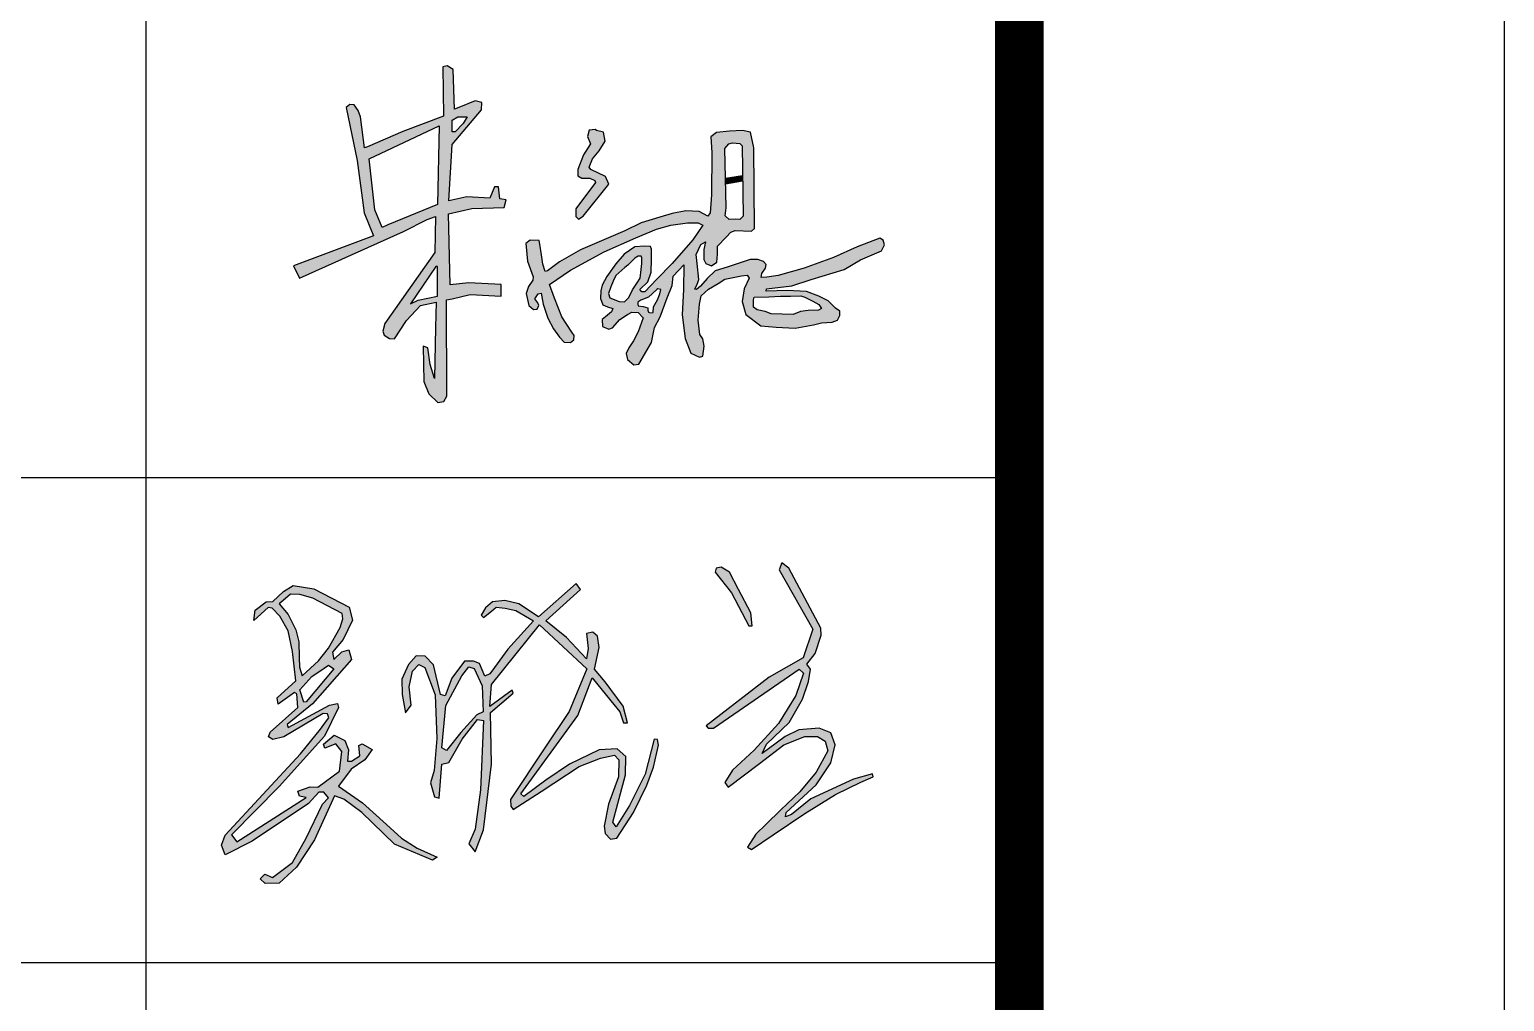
# Model space of a CAD drawing. Extents: x 1728470 to 1835391, y -157368 to 197905.
# Drawn here: x 1785035 to 1788075, y 128412 to 130416 of the extents above; entities that cross this region are included whole.
import ezdxf

# ---------------------------------------------------------------- set-up
doc = ezdxf.new("R2010")
doc.units = 0
doc.header["$LTSCALE"] = 1000
doc.header["$MEASUREMENT"] = 0
doc.layers.get('0').update_dxf_attribs({"linetype": 'CONTINUOUS'})
doc.layers.add('PUB_TITLE', color=4, linetype='CONTINUOUS')
doc.layers.add('TEL_TITLE', color=7, linetype='CONTINUOUS')

msp = doc.modelspace()

# ---------------------------------------------------------------- hatches: boundary and pattern name
h = msp.add_hatch(color=7)
h.paths.add_polyline_path([(1785898.1, 130036.4), (1785946.4, 130047.1), (1786012.7, 130049.5), (1786017.1, 130065.2), (1786003.7, 130067.2), (1786001.1, 130091.9), (1785993.3, 130092), (1785983.4, 130068.4), (1785935.9, 130071.1), (1785899, 130063.3), (1785905.8, 130179), (1785966.3, 130251.1), (1785966.6, 130266.1), (1785952.9, 130269.3), (1785919.6, 130255.8), (1785910.3, 130252.2), (1785907.8, 130333.9), (1785895.6, 130341.2), (1785886.4, 130339.4), (1785887.8, 130238), (1785804.2, 130206.3), (1785731, 130174.3), (1785725.3, 130172.3), (1785716.8, 130236.6), (1785711.7, 130249.2), (1785704, 130261), (1785694.9, 130261.6), (1785687.2, 130255.7), (1785709.8, 130146.2), (1785724.3, 130038.5), (1785743.8, 129991.3), (1785578.7, 129929.4), (1785591.3, 129903.9), (1785805.6, 129999.7), (1785854.4, 130024.9), (1785871.7, 130030.7), (1785869.7, 129956.8), (1785767.1, 129810.2), (1785762.9, 129794.3), (1785765.7, 129786.2), (1785776.6, 129779.5), (1785787.1, 129778.5), (1785811.3, 129816.6), (1785840.7, 129847.2), (1785873.1, 129854.2), (1785871.3, 129802.1), (1785869.6, 129697.1), (1785860.6, 129726), (1785855.3, 129760.4), (1785845.8, 129763.3), (1785846.7, 129726.5), (1785847.7, 129690.5), (1785857.7, 129664.9), (1785876.2, 129647.2), (1785888.8, 129649.3), (1785894.5, 129660.4), (1785893.9, 129858.7), (1785905.6, 129861.2), (1785942.9, 129870.2), (1786006.8, 129866.7), (1786006.8, 129890.5), (1785940.1, 129894.3), (1785901.8, 129890.1)])
h.paths.add_polyline_path([(1785875.6, 130055.8), (1785773, 130014), (1785761.3, 130008.3), (1785746.1, 130044.9), (1785734.9, 130149.9), (1785878.7, 130217.5)], flags=16)
h.paths.add_polyline_path([(1785875.6, 129927.5), (1785875.6, 129866.4), (1785836, 129858.5), (1785819.6, 129850.9), (1785872.1, 129927.5)], flags=16)
h.paths.add_polyline_path([(1785905.8, 130205.2), (1785905.8, 130229.6), (1785917.6, 130236.1), (1785936.6, 130236.1), (1785928.3, 130222.7), (1785911.7, 130205.6)], flags=16)
h = msp.add_hatch(color=7)
h.paths.add_polyline_path([(1786489.3, 130002.3), (1786523, 130000.3), (1786528.8, 130006.1), (1786527.6, 130172.2), (1786520.6, 130204.7), (1786504.5, 130208.2), (1786477.4, 130207), (1786450.3, 130204.1), (1786439, 130195), (1786440.9, 130162.7), (1786440.4, 130075.7), (1786437.7, 130038.5), (1786432.9, 130031.5), (1786415.2, 130040.9), (1786387.5, 130042.4), (1786358.9, 130036.9), (1786333.5, 130029.7), (1786295.1, 130017.7), (1786261.4, 130001), (1786170.6, 129962.3), (1786127.3, 129937.5), (1786102.5, 129919), (1786097.4, 129917.2), (1786092.6, 129932.3), (1786089.8, 129951.8), (1786086.7, 129973.5), (1786084.8, 129981.7), (1786066.5, 129982.1), (1786057.8, 129975.4), (1786060.9, 129938.8), (1786072.5, 129906.5), (1786072.3, 129899.6), (1786062.8, 129886.7), (1786058.6, 129871.9), (1786063.9, 129847.6), (1786073.7, 129839.2), (1786081.3, 129839.7), (1786084.1, 129847.3), (1786082.4, 129853.2), (1786076.3, 129861.3), (1786082.8, 129871.6), (1786089.5, 129873), (1786093.2, 129850.2), (1786103.3, 129821.1), (1786114.8, 129799.3), (1786127.1, 129782.2), (1786136.3, 129771.6), (1786149.9, 129770.9), (1786156.8, 129776.4), (1786157.2, 129785.7), (1786152.3, 129792.6), (1786131.7, 129824.2), (1786116.8, 129862.5), (1786106.5, 129890.4), (1786149.4, 129920.3), (1786219.2, 129958.1), (1786284.1, 129986.6), (1786327, 130004.6), (1786356.4, 130013.1), (1786390.8, 130018.1), (1786412.7, 130018.1), (1786422.7, 130012.8), (1786402.1, 129983), (1786358.9, 129934.1), (1786327.7, 129901.8), (1786303.2, 129875.2), (1786296.4, 129875.6), (1786294.3, 129877.8), (1786293.6, 129881.2), (1786308.8, 129895.9), (1786315.8, 129915.9), (1786316.5, 129942.7), (1786316.6, 129963.6), (1786314.3, 129968.9), (1786302.4, 129969.9), (1786282.1, 129968.4), (1786260.3, 129953.1), (1786243.3, 129933), (1786224.5, 129907.2), (1786214.9, 129889.2), (1786212.4, 129877.7), (1786211.4, 129862), (1786216.2, 129848.5), (1786226, 129844.8), (1786236.7, 129841.3), (1786234.3, 129834.5), (1786221.9, 129824), (1786214.9, 129818.3), (1786215.4, 129803.8), (1786228.8, 129798.8), (1786236, 129801), (1786251.7, 129818.4), (1786267.2, 129829.1), (1786276.2, 129833.9), (1786289.4, 129833.1), (1786299.6, 129821.7), (1786288.9, 129793.1), (1786279.4, 129774.6), (1786270.2, 129760.2), (1786264.7, 129748.2), (1786267.2, 129736.2), (1786280.4, 129725), (1786290.4, 129726.3), (1786316.9, 129770.9), (1786322.9, 129802.1), (1786334.6, 129824.1), (1786348.6, 129863.1), (1786358.9, 129888.6), (1786361.1, 129907.8), (1786383.5, 129931.5), (1786382.6, 129880.1), (1786379.9, 129827.8), (1786385.9, 129779.4), (1786397.8, 129749.4), (1786415.9, 129740.9), (1786422.2, 129743.2), (1786425, 129763.5), (1786422.7, 129778.3), (1786416.2, 129787.5), (1786412.5, 129817.4), (1786415.4, 129850), (1786419, 129867.1), (1786434.4, 129881.1), (1786454, 129892.8), (1786467.5, 129901.5), (1786501.9, 129908.8), (1786514, 129909.9), (1786517.9, 129903.6), (1786507.5, 129881.6), (1786503.6, 129855.8), (1786511.1, 129828.9), (1786542, 129805.5), (1786573.8, 129803), (1786613.1, 129800.9), (1786650.3, 129807.6), (1786666.7, 129811.6), (1786689, 129812.7), (1786700.3, 129817.3), (1786704.6, 129826.8), (1786705.1, 129835.6), (1786695.8, 129842.1), (1786680.9, 129857.1), (1786661.7, 129866.8), (1786635.8, 129876.2), (1786596.2, 129878.5), (1786553.3, 129877), (1786553.6, 129881.9), (1786605.7, 129887.7), (1786646, 129900.9), (1786713.8, 129921.3), (1786747.7, 129941.5), (1786790.6, 129960.2), (1786796.6, 129972.2), (1786793.9, 129981.9), (1786787.1, 129986.4), (1786740.6, 129968), (1786691.8, 129946.6), (1786631.3, 129924.2), (1786577.6, 129909.4), (1786554.3, 129905.9), (1786542.7, 129905.4), (1786543.8, 129913.3), (1786551.8, 129924.3), (1786553.1, 129931.6), (1786547.2, 129937.8), (1786535.9, 129942.3), (1786520.1, 129942.3), (1786472.3, 129926.7), (1786447.6, 129918.7), (1786431.7, 129903.2), (1786417.6, 129887.2), (1786409.2, 129880.6), (1786405.7, 129880.9), (1786407, 129884.4), (1786410.2, 129889.4), (1786412.8, 129896.6), (1786414.4, 129900.8), (1786411.1, 129934), (1786408.9, 129952.4), (1786418.6, 129972.9), (1786428, 129978.3), (1786424.3, 129962.9), (1786424.8, 129942.2), (1786428.3, 129933.8), (1786440.5, 129929.3), (1786451.5, 129936.5), (1786452.4, 129952.9), (1786452.5, 129969.9), (1786470.4, 129988.4), (1786480.1, 129998.3)])
h.paths.add_polyline_path([(1786468.6, 130032.5), (1786470.3, 130049), (1786467.7, 130170.9), (1786475.7, 130181), (1786483.3, 130183), (1786498.8, 130181.7), (1786503.4, 130176.4), (1786505.4, 130031.4), (1786498.8, 130024.4), (1786489.9, 130025.2), (1786476.7, 130024.9)], flags=16)
h.paths.add_polyline_path([(1786528.2, 129864.6), (1786558.3, 129865), (1786582.3, 129866.6), (1786603.2, 129866.8), (1786624.5, 129867.6), (1786633, 129864.6), (1786649.1, 129856.2), (1786661.5, 129849.3), (1786666.8, 129841), (1786660.9, 129837.5), (1786639.7, 129837.3), (1786623.9, 129834.9), (1786608.9, 129828.8), (1786563.6, 129830.2), (1786550.6, 129834.9), (1786534.5, 129838.7), (1786526.8, 129844.2), (1786527, 129858.9)], flags=16)
h.paths.add_polyline_path([(1786296.5, 129945.8), (1786296.8, 129933.9), (1786295.3, 129921.4), (1786293.3, 129903.8), (1786287.3, 129894), (1786277.3, 129880), (1786269.6, 129863.6), (1786261.1, 129854.7), (1786249.9, 129855.7), (1786231, 129863.2), (1786228.2, 129872.4), (1786232.7, 129886.1), (1786237.7, 129897.5), (1786243.4, 129909.2), (1786261.5, 129925.6), (1786268, 129930.3), (1786274.2, 129936.8), (1786282.4, 129945.1), (1786289.4, 129948.9), (1786295.1, 129949)], flags=16)
h.paths.add_polyline_path([(1786335.7, 129880.5), (1786334, 129871.2), (1786329.3, 129858.9), (1786320.9, 129844.4), (1786320.2, 129833.2), (1786313.9, 129832), (1786310.5, 129833.8), (1786309.3, 129837.5), (1786308.8, 129842.6), (1786299.2, 129845.6), (1786288.9, 129846.8), (1786288.3, 129850.4), (1786288.8, 129854.4), (1786294.7, 129858.1), (1786310.5, 129864.4), (1786327.8, 129880.5), (1786329.6, 129881.6)], flags=16)
for points in [[(1786229, 130097.6), (1786222.1, 130113), (1786191.5, 130127.7), (1786188.3, 130132.6), (1786194.7, 130149.8), (1786208.7, 130166.5), (1786221.3, 130186), (1786217.8, 130204.8), (1786203.5, 130208.3), (1786200.4, 130210.3), (1786188.2, 130208.8), (1786184.7, 130195.8), (1786191.2, 130180.6), (1786176.7, 130157.7), (1786165, 130127.9), (1786165.1, 130115), (1786172.8, 130110), (1786189.6, 130110), (1786199.9, 130104.8), (1786201.3, 130100.8), (1786161, 130046.8), (1786160.5, 130030.6), (1786166.4, 130025.1), (1786175.7, 130031.8)], [(1786504.3, 130115.1), (1786469, 130110), (1786469.3, 130097.3), (1786504.4, 130103.9)]]:
    msp.add_hatch(color=7).paths.add_polyline_path(points)
h = msp.add_hatch(color=256)
h.paths.add_polyline_path([(1786599.8, 129305.8), (1786585.4, 129316.8), (1786580.1, 129302.3), (1786649.3, 129179.9), (1786629.5, 129120.9), (1786559.2, 129081), (1786429, 128980.9), (1786433.4, 128975.6), (1786444.5, 128976.1), (1786620.7, 129097.4), (1786629.9, 129089.2), (1786613.9, 129043.3), (1786578.1, 128985.7), (1786528.2, 128930.4), (1786483.6, 128889.3), (1786468.1, 128863.6), (1786474.4, 128854.4), (1786539.3, 128903.3), (1786589.7, 128941.2), (1786632.4, 128959), (1786658.5, 128959), (1786674.9, 128949.3), (1786679.8, 128929), (1786656.1, 128885), (1786622.2, 128844.6), (1786583.4, 128807.4), (1786552.9, 128778), (1786531.5, 128757.4), (1786514.7, 128730.5), (1786522.5, 128725.7), (1786567.5, 128756.2), (1786632.4, 128800.1), (1786696, 128839.2), (1786748.2, 128864.6), (1786773.3, 128875.4), (1786772.3, 128881.5), (1786733, 128871), (1786645.1, 128830), (1786605.1, 128798.2), (1786592.9, 128793.1), (1786594.3, 128802.3), (1786656.3, 128859.2), (1786686.2, 128904.2), (1786695.4, 128941.3), (1786686.6, 128966.1), (1786662.1, 128975.9), (1786620.1, 128972.2), (1786592.3, 128959), (1786557.7, 128933.2), (1786544.7, 128923.6), (1786553.6, 128942.7), (1786600.4, 128987.8), (1786628.2, 129036), (1786640.5, 129072.3), (1786644.2, 129097.7), (1786636.7, 129107.5), (1786653.7, 129130.1), (1786666.3, 129167.7), (1786665.6, 129182.2)])
h.paths.add_polyline_path([(1786460.4, 129307.6), (1786450, 129305.7), (1786447.9, 129297.5), (1786481.2, 129254.8), (1786517.2, 129186.8), (1786523.9, 129186.8), (1786521.1, 129213.8), (1786496.1, 129261.9), (1786477.7, 129297.2)], flags=17)
h.paths.add_polyline_path([(1785923.9, 128966.9), (1785894, 128929.7), (1785884.4, 128935.3), (1785893, 129022.8), (1785925.4, 129084), (1785940.2, 129102), (1785951.2, 129098.8), (1785967.9, 129063.3), (1785969.7, 129009.8), (1785956.5, 129003.4)], flags=16)
h.paths.add_polyline_path([(1785802.7, 129045.1), (1785809.8, 129007.3), (1785821.2, 129023.1), (1785816.8, 129061.2), (1785823.7, 129093.3), (1785837.1, 129107.2), (1785849.4, 129101.2), (1785870.7, 129044.4), (1785874.2, 128954.4), (1785868.7, 128888.4), (1785860.8, 128863.2), (1785869.2, 128834.6), (1785879.1, 128831.6), (1785884.5, 128901.8), (1785898.9, 128905.2), (1785926.1, 128953.2), (1785958.3, 128993.7), (1785970.6, 128991.7), (1785964.2, 128848.4), (1785953.3, 128767.6), (1785939.9, 128737.5), (1785953.3, 128721.2), (1785970.6, 128766.1), (1785987, 128901.8), (1785984.6, 129008), (1786031.4, 129048.2), (1786029.3, 129054.4), (1785983.6, 129020.5), (1785986.7, 129065.9), (1786086.1, 129189), (1786183.5, 129098), (1786146.6, 129010.1), (1786096.9, 128935.2), (1786026.3, 128828.9), (1786026.5, 128814.9), (1786031.8, 128808.1), (1786089.2, 128845.5), (1786167.7, 128896.8), (1786211.2, 128913.9), (1786240.4, 128920.1), (1786249.6, 128910.5), (1786248.8, 128875.3), (1786227.8, 128819.4), (1786219, 128773.5), (1786221.3, 128758.6), (1786232, 128747.2), (1786245, 128749.4), (1786279.8, 128802.2), (1786307, 128858.5), (1786321, 128895.7), (1786330.8, 128940.5), (1786329.3, 128952.2), (1786322.1, 128952.9), (1786303.3, 128880.7), (1786271.6, 128816.7), (1786244.1, 128772.4), (1786236.9, 128781.8), (1786263.3, 128879.5), (1786263.7, 128917.2), (1786245.6, 128933), (1786209, 128931.1), (1786147.6, 128901.7), (1786099, 128869), (1786053.8, 128834.7), (1786047.4, 128840.8), (1786164.6, 129001.9), (1786194.6, 129080), (1786233, 129032), (1786251.1, 129009.5), (1786259.2, 128986.7), (1786267.5, 128986.7), (1786257.9, 129021.1), (1786221.1, 129071.1), (1786199.1, 129097.6), (1786209.1, 129142.5), (1786205, 129165.8), (1786195.8, 129174.1), (1786182.9, 129171.2), (1786185.9, 129140), (1786182.9, 129118.8), (1786141.4, 129162.9), (1786098.7, 129197.1), (1786170.2, 129261.7), (1786161.1, 129274.5), (1786084, 129205.7), (1786043.3, 129232.1), (1786014.5, 129239), (1785988.9, 129236.4), (1785974.2, 129224.2), (1785965.5, 129208.7), (1785970.6, 129204.1), (1785986.8, 129217.4), (1785996.7, 129225.5), (1786015.2, 129223.5), (1786036.7, 129218.3), (1786073.1, 129197.4), (1786020.6, 129139), (1785993.1, 129100.9), (1785983.7, 129088), (1785973.4, 129082.8), (1785962, 129109), (1785949.9, 129114.3), (1785931, 129114.3), (1785905.2, 129078.9), (1785891.1, 129042.4), (1785881.5, 129045.4), (1785867, 129106.4), (1785850.4, 129124.5), (1785831.7, 129124.8), (1785815.5, 129107.1), (1785801.9, 129076.6)])
h.paths.add_polyline_path([(1785600, 129029.3), (1785591.8, 129054.6), (1785616.8, 129082.1), (1785641.6, 129099.3), (1785650.9, 129105.8), (1785662.1, 129098.1), (1785604.8, 129030.3)], flags=16)
h.paths.add_polyline_path([(1785590.9, 129101.4), (1785596.7, 129083.6), (1785630.2, 129114.8), (1785650.6, 129140.6), (1785675.1, 129183.1), (1785680.5, 129201.3), (1785678.8, 129212.4), (1785618.9, 129243.7), (1785592, 129251.8), (1785572.4, 129252.4), (1785557.2, 129239.2), (1785549.2, 129232.2), (1785567.9, 129210.5), (1785583.4, 129178.7), (1785590, 129154.2), (1785590.7, 129121.5)], flags=16)
h.paths.add_polyline_path([(1785526.5, 129224.5), (1785497.3, 129197.9), (1785500, 129219.5), (1785522.2, 129236.6), (1785536.1, 129237), (1785558, 129257.6), (1785577.8, 129270.3), (1785620.3, 129263.1), (1785693.7, 129225.1), (1785700.1, 129198.9), (1785681, 129158.4), (1785658.8, 129132.7), (1785662, 129117.2), (1785678.2, 129133.5), (1785692.5, 129137.4), (1785698.4, 129117.2), (1785618.1, 129026), (1785565.6, 128983.6), (1785567.8, 128977), (1785653.2, 129023.4), (1785669.4, 129026.5), (1785671.6, 129018.6), (1785642.5, 128959.1), (1785549, 128855.3), (1785450.6, 128755.9), (1785462.2, 128741.6), (1785605.1, 128832.8), (1785591.3, 128835.5), (1785588, 128846), (1785613.3, 128854.7), (1785628.7, 128854.2), (1785673.3, 128887.2), (1785678.2, 128927.8), (1785666.1, 128943.7), (1785643, 128934.9), (1785640.8, 128942.6), (1785662.8, 128961.3), (1785684.3, 128950.3), (1785691.9, 128931.1), (1785689.7, 128907.5), (1785698.5, 128908), (1785715.6, 128918.5), (1785713.4, 128940.4), (1785720.5, 128943.7), (1785740.9, 128931.6), (1785725.5, 128910.8), (1785697.4, 128891.5), (1785671.6, 128856.4), (1785721.1, 128821.8), (1785770.6, 128777.3), (1785801.6, 128749.4), (1785833.9, 128728.2), (1785875.1, 128710.1), (1785865.2, 128703.5), (1785787.2, 128737), (1785719.6, 128801.8), (1785682.2, 128829.2), (1785662.9, 128836.4), (1785622.3, 128745.8), (1785584.9, 128689.2), (1785549.4, 128656.4), (1785520.2, 128655.6), (1785510.1, 128664.9), (1785519.8, 128674.9), (1785535.2, 128667.9), (1785576.8, 128699.1), (1785604.5, 128749), (1785638.4, 128819.4), (1785650.8, 128832.5), (1785641.5, 128843.6), (1785630.7, 128844), (1785609.6, 128820.6), (1785493.2, 128743.2), (1785438.1, 128714.7), (1785430.1, 128734.7), (1785437.8, 128755.5), (1785593, 128923.1), (1785634.2, 128973.7), (1785646.9, 128990.8), (1785651.6, 128997.2), (1785649, 129005.7), (1785639.9, 129006.1), (1785558.5, 128957.8), (1785536.1, 128952.7), (1785527.3, 128958.1), (1785530.3, 128967.3), (1785587.5, 129018.4), (1785585.5, 129046.4), (1785580.5, 129049.7), (1785547.1, 129025.4), (1785545.1, 129038.4), (1785583.5, 129073.7), (1785576.7, 129133.8), (1785567.6, 129176.4), (1785550.6, 129206.6), (1785535, 129223.6)])

# ---------------------------------------------------------------- linework, layer by layer
for p, q in [((1786450, 129305.7), (1786447.9, 129297.5)), ((1786460.4, 129307.6), (1786450, 129305.7)), ((1786477.7, 129297.2), (1786460.4, 129307.6)), ((1786585.4, 129316.8), (1786580.1, 129302.3)), ((1786599.8, 129305.8), (1786585.4, 129316.8)), ((1786665.6, 129182.2), (1786599.8, 129305.8)), ((1786161.1, 129274.5), (1786084, 129205.7)), ((1786170.2, 129261.7), (1786161.1, 129274.5)), ((1786447.9, 129297.5), (1786481.2, 129254.8)), ((1786496.1, 129261.9), (1786477.7, 129297.2)), ((1786580.1, 129302.3), (1786649.3, 129179.9)), ((1785536.1, 129237), (1785558, 129257.6)), ((1785572.4, 129252.4), (1785557.2, 129239.2)), ((1785558, 129257.6), (1785577.8, 129270.3)), ((1785592, 129251.8), (1785572.4, 129252.4)), ((1785577.8, 129270.3), (1785620.3, 129263.1)), ((1785618.9, 129243.7), (1785592, 129251.8)), ((1785678.8, 129212.4), (1785618.9, 129243.7)), ((1785620.3, 129263.1), (1785693.7, 129225.1)), ((1786098.7, 129197.1), (1786170.2, 129261.7)), ((1786481.2, 129254.8), (1786517.2, 129186.8)), ((1786521.1, 129213.8), (1786496.1, 129261.9)), ((1785526.5, 129224.5), (1785497.3, 129197.9)), ((1785497.3, 129197.9), (1785500, 129219.5)), ((1785500, 129219.5), (1785522.2, 129236.6)), ((1785522.2, 129236.6), (1785536.1, 129237)), ((1785535, 129223.6), (1785526.5, 129224.5)), ((1785550.6, 129206.6), (1785535, 129223.6)), ((1785557.2, 129239.2), (1785549.2, 129232.2)), ((1785549.2, 129232.2), (1785567.9, 129210.5)), ((1785680.5, 129201.3), (1785678.8, 129212.4)), ((1785693.7, 129225.1), (1785700.1, 129198.9)), ((1785974.2, 129224.2), (1785965.5, 129208.7)), ((1785970.6, 129204.1), (1785986.8, 129217.4)), ((1785988.9, 129236.4), (1785974.2, 129224.2)), ((1785986.8, 129217.4), (1785996.7, 129225.5)), ((1786014.5, 129239), (1785988.9, 129236.4)), ((1785996.7, 129225.5), (1786015.2, 129223.5)), ((1786043.3, 129232.1), (1786014.5, 129239)), ((1786015.2, 129223.5), (1786036.7, 129218.3)), ((1786036.7, 129218.3), (1786073.1, 129197.4)), ((1786084, 129205.7), (1786043.3, 129232.1)), ((1786523.9, 129186.8), (1786521.1, 129213.8)), ((1785567.6, 129176.4), (1785550.6, 129206.6)), ((1785567.9, 129210.5), (1785583.4, 129178.7)), ((1785650.6, 129140.6), (1785675.1, 129183.1)), ((1785675.1, 129183.1), (1785680.5, 129201.3)), ((1785700.1, 129198.9), (1785681, 129158.4)), ((1785965.5, 129208.7), (1785970.6, 129204.1)), ((1785986.7, 129065.9), (1786086.1, 129189)), ((1786073.1, 129197.4), (1786020.6, 129139)), ((1786086.1, 129189), (1786183.5, 129098)), ((1786141.4, 129162.9), (1786098.7, 129197.1)), ((1786517.2, 129186.8), (1786523.9, 129186.8)), ((1786666.3, 129167.7), (1786665.6, 129182.2)), ((1785576.7, 129133.8), (1785567.6, 129176.4)), ((1785583.4, 129178.7), (1785590, 129154.2)), ((1785590, 129154.2), (1785590.7, 129121.5)), ((1785681, 129158.4), (1785658.8, 129132.7)), ((1786182.9, 129118.8), (1786141.4, 129162.9)), ((1786195.8, 129174.1), (1786182.9, 129171.2)), ((1786182.9, 129171.2), (1786185.9, 129140)), ((1786205, 129165.8), (1786195.8, 129174.1)), ((1786209.1, 129142.5), (1786205, 129165.8)), ((1786649.3, 129179.9), (1786629.5, 129120.9)), ((1786653.7, 129130.1), (1786666.3, 129167.7)), ((1785583.5, 129073.7), (1785576.7, 129133.8)), ((1785590.7, 129121.5), (1785590.9, 129101.4)), ((1785630.2, 129114.8), (1785650.6, 129140.6)), ((1785658.8, 129132.7), (1785662, 129117.2)), ((1785662, 129117.2), (1785678.2, 129133.5)), ((1785678.2, 129133.5), (1785692.5, 129137.4)), ((1785692.5, 129137.4), (1785698.4, 129117.2)), ((1785831.7, 129124.8), (1785815.5, 129107.1)), ((1785850.4, 129124.5), (1785831.7, 129124.8)), ((1785867, 129106.4), (1785850.4, 129124.5)), ((1786020.6, 129139), (1785993.1, 129100.9)), ((1786185.9, 129140), (1786182.9, 129118.8)), ((1786199.1, 129097.6), (1786209.1, 129142.5)), ((1786629.5, 129120.9), (1786559.2, 129081)), ((1786636.7, 129107.5), (1786653.7, 129130.1)), ((1785590.9, 129101.4), (1785596.7, 129083.6)), ((1785596.7, 129083.6), (1785630.2, 129114.8)), ((1785662.1, 129098.1), (1785604.8, 129030.3)), ((1785616.8, 129082.1), (1785641.6, 129099.3)), ((1785698.4, 129117.2), (1785618.1, 129026)), ((1785641.6, 129099.3), (1785650.9, 129105.8)), ((1785650.9, 129105.8), (1785662.1, 129098.1)), ((1785815.5, 129107.1), (1785801.9, 129076.6)), ((1785816.8, 129061.2), (1785823.7, 129093.3)), ((1785823.7, 129093.3), (1785837.1, 129107.2)), ((1785837.1, 129107.2), (1785849.4, 129101.2)), ((1785849.4, 129101.2), (1785870.7, 129044.4)), ((1785881.5, 129045.4), (1785867, 129106.4)), ((1785931, 129114.3), (1785905.2, 129078.9)), ((1785925.4, 129084), (1785940.2, 129102)), ((1785949.9, 129114.3), (1785931, 129114.3)), ((1785940.2, 129102), (1785951.2, 129098.8)), ((1785962, 129109), (1785949.9, 129114.3)), ((1785951.2, 129098.8), (1785967.9, 129063.3)), ((1785973.4, 129082.8), (1785962, 129109)), ((1785993.1, 129100.9), (1785983.7, 129088)), ((1786183.5, 129098), (1786146.6, 129010.1)), ((1786221.1, 129071.1), (1786199.1, 129097.6)), ((1786444.5, 128976.1), (1786620.7, 129097.4)), ((1786620.7, 129097.4), (1786629.9, 129089.2)), ((1786644.2, 129097.7), (1786636.7, 129107.5)), ((1786640.5, 129072.3), (1786644.2, 129097.7)), ((1785545.1, 129038.4), (1785583.5, 129073.7)), ((1785591.8, 129054.6), (1785616.8, 129082.1)), ((1785801.9, 129076.6), (1785802.7, 129045.1)), ((1785821.2, 129023.1), (1785816.8, 129061.2)), ((1785905.2, 129078.9), (1785891.1, 129042.4)), ((1785893, 129022.8), (1785925.4, 129084)), ((1785967.9, 129063.3), (1785969.7, 129009.8)), ((1785983.7, 129088), (1785973.4, 129082.8)), ((1785983.6, 129020.5), (1785986.7, 129065.9)), ((1786164.6, 129001.9), (1786194.6, 129080)), ((1786194.6, 129080), (1786233, 129032)), ((1786257.9, 129021.1), (1786221.1, 129071.1)), ((1786559.2, 129081), (1786429, 128980.9)), ((1786629.9, 129089.2), (1786613.9, 129043.3)), ((1786628.2, 129036), (1786640.5, 129072.3)), ((1785547.1, 129025.4), (1785545.1, 129038.4)), ((1785580.5, 129049.7), (1785547.1, 129025.4)), ((1785585.5, 129046.4), (1785580.5, 129049.7)), ((1785587.5, 129018.4), (1785585.5, 129046.4)), ((1785600, 129029.3), (1785591.8, 129054.6)), ((1785604.8, 129030.3), (1785600, 129029.3)), ((1785802.7, 129045.1), (1785809.8, 129007.3)), ((1785870.7, 129044.4), (1785874.2, 128954.4)), ((1785891.1, 129042.4), (1785881.5, 129045.4)), ((1786029.3, 129054.4), (1785983.6, 129020.5)), ((1785984.6, 129008), (1786031.4, 129048.2)), ((1786031.4, 129048.2), (1786029.3, 129054.4)), ((1786233, 129032), (1786251.1, 129009.5)), ((1786613.9, 129043.3), (1786578.1, 128985.7)), ((1786600.4, 128987.8), (1786628.2, 129036)), ((1785530.3, 128967.3), (1785587.5, 129018.4)), ((1785639.9, 129006.1), (1785558.5, 128957.8)), ((1785618.1, 129026), (1785565.6, 128983.6)), ((1785567.8, 128977), (1785653.2, 129023.4)), ((1785649, 129005.7), (1785639.9, 129006.1)), ((1785671.6, 129018.6), (1785642.5, 128959.1)), ((1785651.6, 128997.2), (1785649, 129005.7)), ((1785653.2, 129023.4), (1785669.4, 129026.5)), ((1785669.4, 129026.5), (1785671.6, 129018.6)), ((1785809.8, 129007.3), (1785821.2, 129023.1)), ((1785884.4, 128935.3), (1785893, 129022.8)), ((1785956.5, 129003.4), (1785923.9, 128966.9)), ((1785969.7, 129009.8), (1785956.5, 129003.4)), ((1785987, 128901.8), (1785984.6, 129008)), ((1786047.4, 128840.8), (1786164.6, 129001.9)), ((1786146.6, 129010.1), (1786096.9, 128935.2)), ((1786251.1, 129009.5), (1786259.2, 128986.7)), ((1786267.5, 128986.7), (1786257.9, 129021.1)), ((1785565.6, 128983.6), (1785567.8, 128977)), ((1785593, 128923.1), (1785634.2, 128973.7)), ((1785634.2, 128973.7), (1785646.9, 128990.8)), ((1785646.9, 128990.8), (1785651.6, 128997.2)), ((1785926.1, 128953.2), (1785958.3, 128993.7)), ((1785958.3, 128993.7), (1785970.6, 128991.7)), ((1785970.6, 128991.7), (1785964.2, 128848.4)), ((1786259.2, 128986.7), (1786267.5, 128986.7)), ((1786429, 128980.9), (1786433.4, 128975.6)), ((1786433.4, 128975.6), (1786444.5, 128976.1)), ((1786578.1, 128985.7), (1786528.2, 128930.4)), ((1786553.6, 128942.7), (1786600.4, 128987.8)), ((1786620.1, 128972.2), (1786592.3, 128959)), ((1786662.1, 128975.9), (1786620.1, 128972.2)), ((1786686.6, 128966.1), (1786662.1, 128975.9)), ((1785527.3, 128958.1), (1785530.3, 128967.3)), ((1785536.1, 128952.7), (1785527.3, 128958.1)), ((1785558.5, 128957.8), (1785536.1, 128952.7)), ((1785642.5, 128959.1), (1785549, 128855.3)), ((1785640.8, 128942.6), (1785662.8, 128961.3)), ((1785643, 128934.9), (1785640.8, 128942.6)), ((1785666.1, 128943.7), (1785643, 128934.9)), ((1785662.8, 128961.3), (1785684.3, 128950.3)), ((1785678.2, 128927.8), (1785666.1, 128943.7)), ((1785684.3, 128950.3), (1785691.9, 128931.1)), ((1785713.4, 128940.4), (1785720.5, 128943.7)), ((1785715.6, 128918.5), (1785713.4, 128940.4)), ((1785720.5, 128943.7), (1785740.9, 128931.6)), ((1785874.2, 128954.4), (1785868.7, 128888.4)), ((1785923.9, 128966.9), (1785894, 128929.7)), ((1785898.9, 128905.2), (1785926.1, 128953.2)), ((1786322.1, 128952.9), (1786303.3, 128880.7)), ((1786321, 128895.7), (1786330.8, 128940.5)), ((1786329.3, 128952.2), (1786322.1, 128952.9)), ((1786330.8, 128940.5), (1786329.3, 128952.2)), ((1786539.3, 128903.3), (1786589.7, 128941.2)), ((1786544.7, 128923.6), (1786553.6, 128942.7)), ((1786592.3, 128959), (1786557.7, 128933.2)), ((1786589.7, 128941.2), (1786632.4, 128959)), ((1786632.4, 128959), (1786658.5, 128959)), ((1786658.5, 128959), (1786674.9, 128949.3)), ((1786674.9, 128949.3), (1786679.8, 128929)), ((1786686.2, 128904.2), (1786695.4, 128941.3)), ((1786695.4, 128941.3), (1786686.6, 128966.1)), ((1785437.8, 128755.5), (1785593, 128923.1)), ((1785643, 128934.9), (1785643, 128934.9)), ((1785673.3, 128887.2), (1785678.2, 128927.8)), ((1785691.9, 128931.1), (1785689.7, 128907.5)), ((1785689.7, 128907.5), (1785698.5, 128908)), ((1785725.5, 128910.8), (1785697.4, 128891.5)), ((1785698.5, 128908), (1785715.6, 128918.5)), ((1785740.9, 128931.6), (1785725.5, 128910.8)), ((1785894, 128929.7), (1785884.4, 128935.3)), ((1786096.9, 128935.2), (1786026.3, 128828.9)), ((1786209, 128931.1), (1786147.6, 128901.7)), ((1786167.7, 128896.8), (1786211.2, 128913.9)), ((1786245.6, 128933), (1786209, 128931.1)), ((1786211.2, 128913.9), (1786240.4, 128920.1)), ((1786240.4, 128920.1), (1786249.6, 128910.5)), ((1786263.7, 128917.2), (1786245.6, 128933)), ((1786249.6, 128910.5), (1786248.8, 128875.3)), ((1786263.3, 128879.5), (1786263.7, 128917.2)), ((1786528.2, 128930.4), (1786483.6, 128889.3)), ((1786557.7, 128933.2), (1786544.7, 128923.6)), ((1786679.8, 128929), (1786656.1, 128885)), ((1785628.7, 128854.2), (1785673.3, 128887.2)), ((1785697.4, 128891.5), (1785671.6, 128856.4)), ((1785868.7, 128888.4), (1785860.8, 128863.2)), ((1785879.1, 128831.6), (1785884.5, 128901.8)), ((1785884.5, 128901.8), (1785898.9, 128905.2)), ((1785970.6, 128766.1), (1785987, 128901.8)), ((1786089.2, 128845.5), (1786167.7, 128896.8)), ((1786147.6, 128901.7), (1786099, 128869)), ((1786236.9, 128781.8), (1786263.3, 128879.5)), ((1786303.3, 128880.7), (1786271.6, 128816.7)), ((1786307, 128858.5), (1786321, 128895.7)), ((1786483.6, 128889.3), (1786468.1, 128863.6)), ((1786474.4, 128854.4), (1786539.3, 128903.3)), ((1786656.1, 128885), (1786622.2, 128844.6)), ((1786656.3, 128859.2), (1786686.2, 128904.2)), ((1786772.3, 128881.5), (1786733, 128871)), ((1786773.3, 128875.4), (1786772.3, 128881.5)), ((1785549, 128855.3), (1785450.6, 128755.9)), ((1785588, 128846), (1785613.3, 128854.7)), ((1785613.3, 128854.7), (1785628.7, 128854.2)), ((1785671.6, 128856.4), (1785721.1, 128821.8)), ((1785860.8, 128863.2), (1785869.2, 128834.6)), ((1785964.2, 128848.4), (1785953.3, 128767.6)), ((1786099, 128869), (1786053.8, 128834.7)), ((1786248.8, 128875.3), (1786227.8, 128819.4)), ((1786279.8, 128802.2), (1786307, 128858.5)), ((1786468.1, 128863.6), (1786474.4, 128854.4)), ((1786594.3, 128802.3), (1786656.3, 128859.2)), ((1786733, 128871), (1786645.1, 128830)), ((1786696, 128839.2), (1786748.2, 128864.6)), ((1786748.2, 128864.6), (1786773.3, 128875.4)), ((1785462.2, 128741.6), (1785605.1, 128832.8)), ((1785609.6, 128820.6), (1785493.2, 128743.2)), ((1785591.3, 128835.5), (1785588, 128846)), ((1785605.1, 128832.8), (1785591.3, 128835.5)), ((1785604.5, 128749), (1785638.4, 128819.4)), ((1785630.7, 128844), (1785609.6, 128820.6)), ((1785662.9, 128836.4), (1785622.3, 128745.8)), ((1785641.5, 128843.6), (1785630.7, 128844)), ((1785638.4, 128819.4), (1785650.8, 128832.5)), ((1785650.8, 128832.5), (1785641.5, 128843.6)), ((1785682.2, 128829.2), (1785662.9, 128836.4)), ((1785719.6, 128801.8), (1785682.2, 128829.2)), ((1785721.1, 128821.8), (1785770.6, 128777.3)), ((1785869.2, 128834.6), (1785879.1, 128831.6)), ((1786026.3, 128828.9), (1786026.5, 128814.9)), ((1786031.8, 128808.1), (1786089.2, 128845.5)), ((1786053.8, 128834.7), (1786047.4, 128840.8)), ((1786227.8, 128819.4), (1786219, 128773.5)), ((1786271.6, 128816.7), (1786244.1, 128772.4)), ((1786622.2, 128844.6), (1786583.4, 128807.4)), ((1786645.1, 128830), (1786605.1, 128798.2)), ((1786632.4, 128800.1), (1786696, 128839.2)), ((1785787.2, 128737), (1785719.6, 128801.8)), ((1786026.5, 128814.9), (1786031.8, 128808.1)), ((1786245, 128749.4), (1786279.8, 128802.2)), ((1786583.4, 128807.4), (1786552.9, 128778)), ((1786567.5, 128756.2), (1786632.4, 128800.1)), ((1786592.9, 128793.1), (1786594.3, 128802.3)), ((1786605.1, 128798.2), (1786592.9, 128793.1)), ((1785430.1, 128734.7), (1785437.8, 128755.5)), ((1785450.6, 128755.9), (1785462.2, 128741.6)), ((1785770.6, 128777.3), (1785801.6, 128749.4)), ((1785953.3, 128767.6), (1785939.9, 128737.5)), ((1785953.3, 128721.2), (1785970.6, 128766.1)), ((1786219, 128773.5), (1786221.3, 128758.6)), ((1786221.3, 128758.6), (1786232, 128747.2)), ((1786244.1, 128772.4), (1786236.9, 128781.8)), ((1786531.5, 128757.4), (1786514.7, 128730.5)), ((1786522.5, 128725.7), (1786567.5, 128756.2)), ((1786552.9, 128778), (1786531.5, 128757.4)), ((1785438.1, 128714.7), (1785430.1, 128734.7)), ((1785493.2, 128743.2), (1785438.1, 128714.7)), ((1785576.8, 128699.1), (1785604.5, 128749)), ((1785622.3, 128745.8), (1785584.9, 128689.2)), ((1785865.2, 128703.5), (1785787.2, 128737)), ((1785801.6, 128749.4), (1785833.9, 128728.2)), ((1785833.9, 128728.2), (1785875.1, 128710.1)), ((1785939.9, 128737.5), (1785953.3, 128721.2)), ((1786232, 128747.2), (1786245, 128749.4)), ((1786514.7, 128730.5), (1786522.5, 128725.7)), ((1785535.2, 128667.9), (1785576.8, 128699.1)), ((1785875.1, 128710.1), (1785865.2, 128703.5)), ((1785510.1, 128664.9), (1785519.8, 128674.9)), ((1785520.2, 128655.6), (1785510.1, 128664.9)), ((1785519.8, 128674.9), (1785535.2, 128667.9)), ((1785584.9, 128689.2), (1785549.4, 128656.4)), ((1785549.4, 128656.4), (1785520.2, 128655.6))]:
    msp.add_line(p, q)
for points in [[(1785873.1, 129854.2), (1785871.3, 129802.1), (1785869.6, 129697.1), (1785860.6, 129726), (1785855.3, 129760.4), (1785845.8, 129763.3), (1785846.7, 129726.5), (1785847.7, 129690.5), (1785857.7, 129664.9), (1785876.2, 129647.2), (1785888.8, 129649.3), (1785894.5, 129660.4), (1785893.9, 129858.7), (1785905.6, 129861.2), (1785942.9, 129870.2), (1786006.8, 129866.7), (1786006.8, 129890.5), (1785940.1, 129894.3), (1785901.8, 129890.1), (1785898.1, 130036.4), (1785946.4, 130047.1), (1786012.7, 130049.5), (1786017.1, 130065.2), (1786003.7, 130067.2), (1786001.1, 130091.9), (1785993.3, 130092), (1785983.4, 130068.4), (1785935.9, 130071.1), (1785899, 130063.3), (1785905.8, 130179), (1785966.3, 130251.1), (1785966.6, 130266.1), (1785952.9, 130269.3), (1785919.6, 130255.8), (1785910.3, 130252.2), (1785907.8, 130333.9), (1785895.6, 130341.2), (1785886.4, 130339.4), (1785887.8, 130238), (1785804.2, 130206.3), (1785731, 130174.3), (1785725.3, 130172.3), (1785716.8, 130236.6), (1785711.7, 130249.2), (1785704, 130261), (1785694.9, 130261.6), (1785687.2, 130255.7), (1785709.8, 130146.2), (1785724.3, 130038.5), (1785743.8, 129991.3), (1785578.7, 129929.4), (1785591.3, 129903.9), (1785805.6, 129999.7), (1785854.4, 130024.9), (1785871.7, 130030.7), (1785869.7, 129956.8), (1785767.1, 129810.2), (1785762.9, 129794.3), (1785765.7, 129786.2), (1785776.6, 129779.5), (1785787.1, 129778.5), (1785811.3, 129816.6), (1785840.7, 129847.2)], [(1786084.8, 129981.7), (1786066.5, 129982.1), (1786057.8, 129975.4), (1786060.9, 129938.8), (1786072.5, 129906.5), (1786072.3, 129899.6), (1786062.8, 129886.7), (1786058.6, 129871.9), (1786063.9, 129847.6), (1786073.7, 129839.2), (1786081.3, 129839.7), (1786084.1, 129847.3), (1786082.4, 129853.2), (1786076.3, 129861.3), (1786082.8, 129871.6), (1786089.5, 129873), (1786093.2, 129850.2), (1786103.3, 129821.1), (1786114.8, 129799.3), (1786127.1, 129782.2), (1786136.3, 129771.6), (1786149.9, 129770.9), (1786156.8, 129776.4), (1786157.2, 129785.7), (1786152.3, 129792.6), (1786131.7, 129824.2), (1786116.8, 129862.5), (1786106.5, 129890.4), (1786149.4, 129920.3), (1786219.2, 129958.1), (1786284.1, 129986.6), (1786327, 130004.6), (1786356.4, 130013.1), (1786390.8, 130018.1), (1786412.7, 130018.1), (1786422.7, 130012.8), (1786402.1, 129983), (1786358.9, 129934.1), (1786327.7, 129901.8), (1786303.2, 129875.2), (1786296.4, 129875.6), (1786294.3, 129877.8), (1786293.6, 129881.2), (1786308.8, 129895.9), (1786315.8, 129915.9), (1786316.5, 129942.7), (1786316.6, 129963.6), (1786314.3, 129968.9), (1786302.4, 129969.9), (1786282.1, 129968.4), (1786260.3, 129953.1), (1786243.3, 129933), (1786224.5, 129907.2), (1786214.9, 129889.2), (1786212.4, 129877.7), (1786211.4, 129862), (1786216.2, 129848.5), (1786226, 129844.8), (1786236.7, 129841.3), (1786234.3, 129834.5), (1786221.9, 129824), (1786214.9, 129818.3), (1786215.4, 129803.8), (1786228.8, 129798.8), (1786236, 129801), (1786251.7, 129818.4), (1786267.2, 129829.1), (1786276.2, 129833.9), (1786289.4, 129833.1), (1786299.6, 129821.7), (1786288.9, 129793.1), (1786279.4, 129774.6), (1786270.2, 129760.2), (1786264.7, 129748.2), (1786267.2, 129736.2), (1786280.4, 129725), (1786290.4, 129726.3), (1786316.9, 129770.9), (1786322.9, 129802.1), (1786334.6, 129824.1), (1786348.6, 129863.1), (1786358.9, 129888.6), (1786361.1, 129907.8), (1786383.5, 129931.5), (1786382.6, 129880.1), (1786379.9, 129827.8), (1786385.9, 129779.4), (1786397.8, 129749.4), (1786415.9, 129740.9), (1786422.2, 129743.2), (1786425, 129763.5), (1786422.7, 129778.3), (1786416.2, 129787.5), (1786412.5, 129817.4), (1786415.4, 129850), (1786419, 129867.1), (1786434.4, 129881.1), (1786454, 129892.8), (1786467.5, 129901.5), (1786501.9, 129908.8), (1786514, 129909.9), (1786517.9, 129903.6), (1786507.5, 129881.6), (1786503.6, 129855.8), (1786511.1, 129828.9), (1786542, 129805.5), (1786573.8, 129803), (1786613.1, 129800.9), (1786650.3, 129807.6), (1786666.7, 129811.6), (1786689, 129812.7), (1786700.3, 129817.3), (1786704.6, 129826.8), (1786705.1, 129835.6), (1786695.8, 129842.1), (1786680.9, 129857.1), (1786661.7, 129866.8), (1786635.8, 129876.2), (1786596.2, 129878.5), (1786553.3, 129877), (1786553.6, 129881.9), (1786605.7, 129887.7), (1786646, 129900.9), (1786713.8, 129921.3), (1786747.7, 129941.5), (1786790.6, 129960.2), (1786796.6, 129972.2), (1786793.9, 129981.9), (1786787.1, 129986.4), (1786740.6, 129968), (1786691.8, 129946.6), (1786631.3, 129924.2), (1786577.6, 129909.4), (1786554.3, 129905.9), (1786542.7, 129905.4), (1786543.8, 129913.3), (1786551.8, 129924.3), (1786553.1, 129931.6), (1786547.2, 129937.8), (1786535.9, 129942.3), (1786520.1, 129942.3), (1786472.3, 129926.7), (1786447.6, 129918.7), (1786431.7, 129903.2), (1786417.6, 129887.2), (1786409.2, 129880.6), (1786405.7, 129880.9), (1786407, 129884.4), (1786410.2, 129889.4), (1786412.8, 129896.6), (1786414.4, 129900.8), (1786411.1, 129934), (1786408.9, 129952.4), (1786418.6, 129972.9), (1786428, 129978.3), (1786424.3, 129962.9), (1786424.8, 129942.2), (1786428.3, 129933.8), (1786440.5, 129929.3), (1786451.5, 129936.5), (1786452.4, 129952.9), (1786452.5, 129969.9), (1786470.4, 129988.4), (1786480.1, 129998.3), (1786489.3, 130002.3), (1786523, 130000.3), (1786528.8, 130006.1), (1786527.6, 130172.2), (1786520.6, 130204.7), (1786504.5, 130208.2), (1786477.4, 130207), (1786450.3, 130204.1), (1786439, 130195), (1786440.9, 130162.7), (1786440.4, 130075.7), (1786437.7, 130038.5), (1786432.9, 130031.5), (1786415.2, 130040.9), (1786387.5, 130042.4), (1786358.9, 130036.9), (1786333.5, 130029.7), (1786295.1, 130017.7), (1786261.4, 130001), (1786170.6, 129962.3), (1786127.3, 129937.5), (1786102.5, 129919), (1786097.4, 129917.2), (1786092.6, 129932.3), (1786089.8, 129951.8), (1786086.7, 129973.5)], [(1786200.4, 130210.3), (1786188.2, 130208.8), (1786184.7, 130195.8), (1786191.2, 130180.6), (1786176.7, 130157.7), (1786165, 130127.9), (1786165.1, 130115), (1786172.8, 130110), (1786189.6, 130110), (1786199.9, 130104.8), (1786201.3, 130100.8), (1786161, 130046.8), (1786160.5, 130030.6), (1786166.4, 130025.1), (1786175.7, 130031.8), (1786229, 130097.6), (1786222.1, 130113), (1786191.5, 130127.7), (1786188.3, 130132.6), (1786194.7, 130149.8), (1786208.7, 130166.5), (1786221.3, 130186), (1786217.8, 130204.8), (1786203.5, 130208.3), (1786203.5, 130208.3), (1786203.5, 130208.3)], [(1786467.7, 130170.9), (1786475.7, 130181), (1786483.3, 130183), (1786498.8, 130181.7), (1786503.4, 130176.4), (1786505.4, 130031.4), (1786498.8, 130024.4), (1786489.9, 130025.2), (1786476.7, 130024.9), (1786468.6, 130032.5), (1786470.3, 130049), (1786467.7, 130170.9)]]:
    msp.add_lwpolyline(points, close=True)
for points in [[(1785734.9, 130149.9), (1785878.7, 130217.5), (1785875.6, 130055.8), (1785773, 130014), (1785761.3, 130008.3), (1785746.1, 130044.9), (1785734.9, 130149.9)], [(1785905.8, 130229.6), (1785917.6, 130236.1), (1785936.6, 130236.1), (1785928.3, 130222.7), (1785911.7, 130205.6), (1785905.8, 130205.2), (1785905.8, 130229.6)], [(1786469, 130110), (1786504.3, 130115.1), (1786504.4, 130103.9), (1786469.3, 130097.3), (1786469, 130110)], [(1786261.5, 129925.6), (1786243.4, 129909.2), (1786237.7, 129897.5), (1786232.7, 129886.1), (1786228.2, 129872.4), (1786231, 129863.2), (1786249.9, 129855.7), (1786261.1, 129854.7), (1786269.6, 129863.6), (1786277.3, 129880), (1786287.3, 129894), (1786293.3, 129903.8), (1786295.3, 129921.4), (1786296.8, 129933.9), (1786296.5, 129945.8), (1786295.1, 129949), (1786289.4, 129948.9), (1786282.4, 129945.1), (1786274.2, 129936.8), (1786268, 129930.3), (1786261.5, 129925.6)], [(1785872.1, 129927.5), (1785819.6, 129850.9), (1785836, 129858.5), (1785875.6, 129866.4), (1785875.6, 129927.5), (1785872.1, 129927.5)], [(1786327.8, 129880.5), (1786310.5, 129864.4), (1786294.7, 129858.1), (1786288.8, 129854.4), (1786288.3, 129850.4), (1786288.9, 129846.8), (1786299.2, 129845.6), (1786308.8, 129842.6), (1786309.3, 129837.5), (1786310.5, 129833.8), (1786313.9, 129832), (1786320.2, 129833.2), (1786320.9, 129844.4), (1786329.3, 129858.9), (1786334, 129871.2), (1786335.7, 129880.5), (1786329.6, 129881.6), (1786327.8, 129880.5)], [(1786558.3, 129865), (1786582.3, 129866.6), (1786603.2, 129866.8), (1786624.5, 129867.6), (1786633, 129864.6), (1786649.1, 129856.2), (1786661.5, 129849.3), (1786666.8, 129841), (1786660.9, 129837.5), (1786639.7, 129837.3), (1786623.9, 129834.9), (1786608.9, 129828.8), (1786563.6, 129830.2), (1786550.6, 129834.9), (1786534.5, 129838.7), (1786526.8, 129844.2), (1786527, 129858.9), (1786528.2, 129864.6), (1786558.3, 129865)]]:
    msp.add_lwpolyline(points)
at = {"layer": 'PUB_TITLE', "color": 4}
for p, q in [((1785274.8, 126493), (1785274.8, 133493)), ((1781574.8, 129493), (1787074.8, 129493)), ((1781574.8, 128493), (1787074.8, 128493))]:
    msp.add_line(p, q, dxfattribs=at)
at = {"layer": 'TEL_TITLE'}
msp.add_lwpolyline([(1728674.8, 109229), (1788074.8, 109229), (1788074.8, 151229), (1728674.8, 151229)], close=True, dxfattribs=at)
at = {"layer": 'TEL_TITLE', "const_width": 100}
msp.add_lwpolyline([(1731174.8, 110229), (1787074.8, 110229), (1787074.8, 150229), (1731174.8, 150229)], close=True, dxfattribs=at)

doc.saveas('drawing.dxf')
